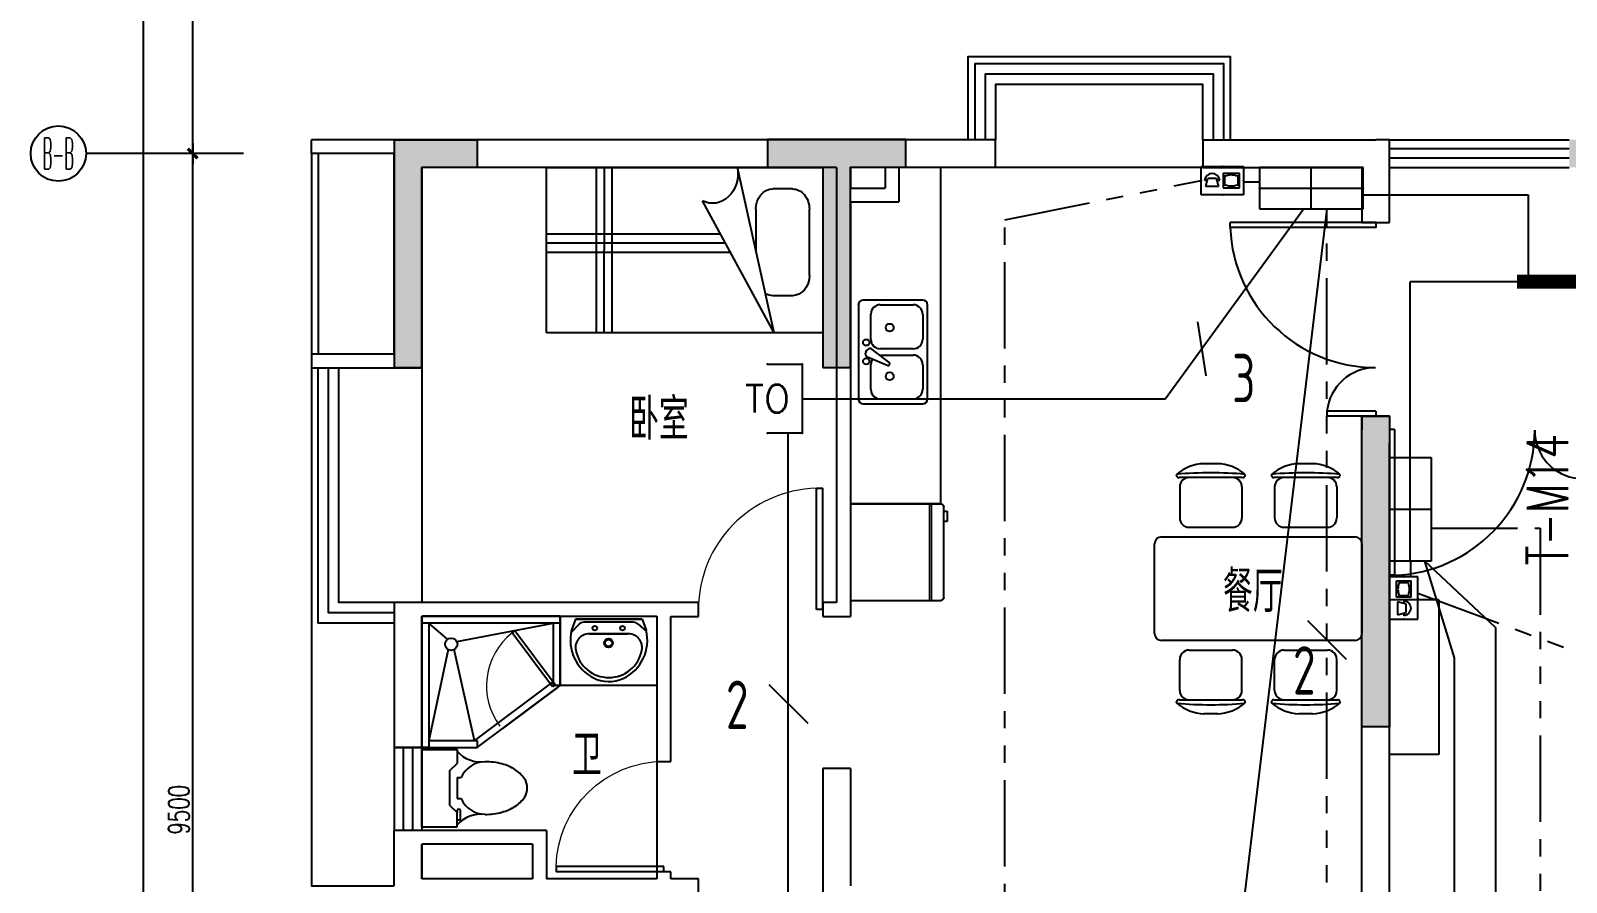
# Model space of a CAD drawing. Extents: x -41969 to 449372, y 65390 to 759577.
# Drawn here: x 317175 to 328283, y 714857 to 721022 of the extents above; entities that cross this region are included whole.
import ezdxf
from ezdxf.enums import TextEntityAlignment as Align

# ---------------------------------------------------------------- set-up
doc = ezdxf.new("R2010")
doc.units = 0
doc.header["$LTSCALE"] = 1000
doc.header["$MEASUREMENT"] = 0
for name, pattern in [('DASHDOT', [1, 0.5, -0.25, 0, -0.25]), ('PHANTOM2', [1.25, 0.625, -0.125, 0.125, -0.125, 0.125, -0.125]), ('PHANTOM3', [1.5, 0.625, -0.125, 0.125, -0.125, 0.125, -0.125, 0.125, -0.125])]:
    doc.linetypes.add(name, pattern=pattern)
for name, color, linetype in [('0-桥架', 120, 'Continuous'), ('DIM-照明', 3, 'Continuous'), ('EQUIP-箱柜', 241, 'Continuous'), ('EQUIP-通讯', 241, 'Continuous'), ('IN-door', 2, 'Continuous'), ('jg新结构柱', 9, 'Continuous'), ('TEL_TEXT', 7, 'Continuous'), ('WALL', 7, 'Continuous'), ('WINDOW', 2, 'Continuous'), ('WINDOW_TEXT', 7, 'Continuous'), ('WIRE-照明', 120, 'Continuous'), ('室外建筑', 8, 'Continuous'), ('标注', 1, 'Continuous'), ('装修家具', 8, 'Continuous')]:
    doc.layers.add(name, color=color, linetype=linetype)
doc.styles.add('_TCH_AXIS', font='COMPLEX', dxfattribs={"bigfont": 'GBCBIG'})
doc.styles.add('_TCH_LABEL', font='COMPLEX', dxfattribs={"bigfont": 'GBCBIG'})
doc.styles.add('_TCH_WINDOW', font='SIMPLEX', dxfattribs={"height": 3.5, "bigfont": 'GBCBIG'})
doc.styles.add('_TEL_DIM', font='SIMPLEX', dxfattribs={"width": 0.8, "height": 3.5, "bigfont": 'HZTXT'})
doc.styles.add('DIM_FONT', font='SIMPLEX', dxfattribs={"width": 0.7, "bigfont": 'GBCBIG'})
doc.styles.add('SIMPLEX', font='SIMPLEX.SHX')
doc.styles.get("Standard").update_dxf_attribs({"font": 'gbenor.shx', "bigfont": 'gbcbig.shx'})
doc.linetypes.add('TV', pattern='A,2.8,-0.1,["TV",_TEL_DIM,S=0.07,R=0,X=0,Y=-0.1],-0.52', length=3.42)
doc.dimstyles.new('DIMN', dxfattribs={"dimtxt": 300, "dimasz": 1, "dimexe": 250, "dimexo": 0, "dimgap": 150, "dimtad": 1, "dimdec": 0, "dimzin": 0, "dimdsep": 46, "dimtxsty": 'DIM_FONT', "dimblk": '_DIMX', "dimcen": 0.09, "dimclrd": 1, "dimclrt": 7, "dimadec": 0, "dimazin": 0, "dimtfac": 1, "dimtdec": 0, "dimtix": 1, "dimtmove": 2, "dimatfit": 3, "dimldrblk": '_DIMX', "dimfxl": 0, "dimtolj": 1, "dimtzin": 0, "dimarcsym": 0})

# ---------------------------------------------------------------- blocks, each defined once
blk = doc.blocks.new('A$C65FF3140')
at = {"color": 8, "linetype": 'Continuous'}
for p, q in [((-16000, -1398), (-16000, -200)), ((-16000, -200), (-14000, -200)), ((-15636, -1399), (-15636, -200)), ((-15581, -1399), (-15580, -200)), ((-15525, -1399), (-15525, -200)), ((-14352, -1399), (-14616, -200)), ((-14000, -200), (-14000, -1399)), ((-14352, -1399), (-14870, -442)), ((-14220, -356), (-14362, -356)), ((-14484, -503), (-14484, -799)), ((-14097, -982), (-14097, -503)), ((-16000, -680), (-14741, -681)), ((-16000, -747), (-14705, -747)), ((-16000, -814), (-14669, -814)), ((-14362, -1128), (-14220, -1128)), ((-14000, -1399), (-16000, -1398))]:
    blk.add_line(p, q, dxfattribs=at)
at = {"color": 8}
for p, q in [((-13147, -2635), (-13147, -200)), ((-11144, -2346), (-11243, -2346)), ((-10457, -2346), (-10556, -2346)), ((-10963, -2446), (-11423, -2446)), ((-11418, -2513), (-11418, -2738)), ((-10968, -2513), (-10968, -2738)), ((-10277, -2446), (-10737, -2446)), ((-10732, -2513), (-10732, -2738)), ((-10282, -2513), (-10282, -2738)), ((-13800, -2635), (-13147, -2635)), ((-13800, -2635), (-13800, -3335)), ((-13144, -2635), (-13800, -2635)), ((-13225, -3335), (-13225, -2635)), ((-13125, -3313), (-13125, -2658)), ((-13125, -2689), (-13100, -2689)), ((-13100, -2764), (-13125, -2764)), ((-13100, -2689), (-13100, -2764)), ((-11550, -2875), (-10150, -2875)), ((-11036, -2806), (-11351, -2806)), ((-10349, -2806), (-10664, -2806)), ((-11600, -3575), (-11600, -2925)), ((-10100, -2925), (-10100, -3575)), ((-9544, -3331), (-9900, -3331)), ((-9544, -3331), (-9544, -4450)), ((-13800, -3335), (-13144, -3335)), ((-16900, -3450), (-16900, -4400)), ((-15900, -3450), (-16900, -3450)), ((-16900, -3500), (-16900, -3450)), ((-15900, -3500), (-16900, -3500)), ((-16714, -3616), (-16850, -3500)), ((-16850, -3500), (-16850, -4400)), ((-16648, -3633), (-15950, -3500)), ((-15950, -3500), (-15950, -3950)), ((-15900, -3450), (-15900, -3950)), ((-15900, -3500), (-15900, -3450)), ((-15900, -3450), (-15200, -3450)), ((-15900, -3950), (-15900, -3450)), ((-15764, -3508), (-15821, -3566)), ((-15788, -3471), (-15818, -3549)), ((-15788, -3471), (-15307, -3471)), ((-15310, -3471), (-15787, -3471)), ((-15369, -3493), (-15729, -3493)), ((-15335, -3507), (-15276, -3561)), ((-15307, -3471), (-15278, -3549)), ((-15200, -3450), (-15200, -3950)), ((-16247, -3570), (-16227, -3555)), ((-15955, -3960), (-16247, -3570)), ((-15935, -3945), (-16227, -3555)), ((-15689, -3576), (-15407, -3576)), ((-15407, -3576), (-15689, -3576)), ((-10150, -3625), (-11550, -3625)), ((-16709, -3691), (-16850, -4350)), ((-16519, -4350), (-16666, -3691)), ((-11418, -3987), (-11418, -3762)), ((-11351, -3694), (-11036, -3694)), ((-10968, -3987), (-10968, -3762)), ((-10732, -3987), (-10732, -3762)), ((-10664, -3694), (-10349, -3694)), ((-10282, -3987), (-10282, -3762)), ((-16517, -4350), (-15950, -3925)), ((-16500, -4400), (-15900, -3950)), ((-15920, -3965), (-16320, -4265)), ((-15935, -3945), (-15955, -3960)), ((-15900, -3950), (-15950, -3950)), ((-15200, -3950), (-15900, -3950)), ((-11423, -4054), (-10963, -4054)), ((-10737, -4054), (-10277, -4054)), ((-11243, -4154), (-11144, -4154)), ((-10556, -4154), (-10457, -4154)), ((-16900, -4400), (-16500, -4400)), ((-16850, -4400), (-16900, -4400)), ((-16900, -4973), (-16900, -4414)), ((-16900, -4414), (-16646, -4414)), ((-16850, -4350), (-16500, -4350)), ((-16646, -4414), (-16646, -4515)), ((-16500, -4350), (-16500, -4400)), ((-16697, -4566), (-16646, -4515)), ((-9544, -4450), (-9900, -4450)), ((-16697, -4820), (-16697, -4566)), ((-16646, -4617), (-16646, -4769)), ((-16646, -4617), (-16617, -4617)), ((-16646, -4769), (-16617, -4769)), ((-16697, -4820), (-16646, -4871)), ((-16646, -4858), (-16646, -4871)), ((-16646, -4973), (-16646, -4871)), ((-16621, -4922), (-16621, -4858)), ((-16900, -4973), (-16646, -4973)), ((-16646, -4922), (-16621, -4922))]:
    blk.add_line(p, q, dxfattribs=at)
at = {"color": 8, "linetype": 'ByBlock'}
for p, q in [((-13743, -1195), (-13743, -1877)), ((-13277, -1161), (-13709, -1161)), ((-13584, -1195), (-13346, -1195)), ((-13243, -1877), (-13243, -1195)), ((-13652, -1445), (-13652, -1263)), ((-13277, -1263), (-13277, -1445)), ((-13689, -1538), (-13680, -1522)), ((-13512, -1617), (-13646, -1516)), ((-13346, -1513), (-13584, -1513)), ((-13677, -1571), (-13523, -1637)), ((-13652, -1808), (-13652, -1627)), ((-13583, -1559), (-13346, -1559)), ((-13523, -1637), (-13512, -1617)), ((-13277, -1627), (-13277, -1808)), ((-13346, -1877), (-13584, -1877)), ((-13709, -1911), (-13277, -1911))]:
    blk.add_line(p, q, dxfattribs=at)
at = {"color": 8, "lineweight": 13}
blk.add_line((-13212, -3335), (-13212, -2635), dxfattribs=at)
at = {"color": 8, "linetype": 'ByBlock'}
for centre, radius in [((-13516, -1360), 28.4), ((-13686, -1468), 22.7), ((-13686, -1604), 22.7), ((-13516, -1712), 28.4)]:
    blk.add_circle(centre, radius, dxfattribs=at)
at = {"color": 8}
for centre, radius in [((-15649, -3536), 16.3), ((-15449, -3536), 16.3), ((-16688, -3652), 44.3), ((-15550, -3643), 31.6)]:
    blk.add_circle(centre, radius, dxfattribs=at)
at = {"color": 8, "lineweight": 13}
blk.add_circle((-15550, -3643), 23, dxfattribs=at)
at = {"color": 8, "linetype": 'ByBlock'}
for centre, radius, start, end in [((-13709, -1195), 34.1, 90, 180), ((-13584, -1263), 68.1, 90, 180), ((-13346, -1263), 68.1, 0, 90), ((-13277, -1195), 34.1, 0, 90), ((-13670, -1550), 22.7, 150, 249.4623), ((-13660, -1534), 22.7, 50.5377, 150), ((-13584, -1445), 68.1, 180, 270), ((-13346, -1445), 68.1, 270, 0), ((-13584, -1627), 68.1, 146.607, 180), ((-13346, -1627), 68.1, 0, 90), ((-13709, -1877), 34.1, 180, 270), ((-13584, -1808), 68.1, 180, 270), ((-13346, -1808), 68.1, 270, 0), ((-13277, -1877), 34.1, 270, 0)]:
    blk.add_arc(centre, radius, start, end, dxfattribs=at)
at = {"color": 8}
for centre, radius, start, end in [((-11433, -2430), 10, 130.7265, 202.67), ((-11423, -2426), 20, 202.67, 270), ((-11233, -2661), 316, 91.7651, 130.7265), ((-11193, -5124), 2713, 84.8023, 95.1977), ((-11154, -2661), 316, 49.2735, 88.2349), ((-10963, -2426), 20, 270, 337.33), ((-10954, -2430), 10, 337.33, 49.2735), ((-10746, -2430), 10, 130.7265, 202.67), ((-10737, -2426), 20, 202.67, 270), ((-10546, -2661), 316, 91.7651, 130.7265), ((-10507, -5124), 2713, 84.8023, 95.1977), ((-10467, -2661), 316, 49.2735, 88.2349), ((-10277, -2426), 20, 270, 337.33), ((-10267, -2430), 10, 337.33, 49.2735), ((-11351, -2513), 67.5, 90, 180), ((-11036, -2513), 67.5, 0, 90), ((-10664, -2513), 67.5, 90, 180), ((-10349, -2513), 67.5, 0, 90), ((-11351, -2738), 67.5, 180, 270), ((-11036, -2738), 67.5, 270, 0), ((-10664, -2738), 67.5, 180, 270), ((-10349, -2738), 67.5, 270, 0), ((-11550, -2925), 50, 90, 180), ((-10150, -2925), 50, 0, 90), ((-15519, -3623), 307, 166.1751, 242.9361), ((-15729, -3543), 50, 90, 135.4393), ((-15576, -3623), 307, 295.2704, 13.8249), ((-15369, -3543), 50, 46.819, 90), ((-15689, -3676), 100, 90, 190.5602), ((-15407, -3676), 100, 349.4398, 90), ((-11550, -3575), 50, 180, 270), ((-10150, -3575), 50, 270, 0), ((-15548, -3650), 243, 190.5602, 349.4398), ((-11351, -3762), 67.5, 90, 180), ((-11036, -3762), 67.5, 0, 90), ((-10664, -3762), 67.5, 90, 180), ((-10349, -3762), 67.5, 0, 90), ((-15548, -3672), 250, 243.5372, 294.1929), ((-11351, -3987), 67.5, 180, 270), ((-11036, -3987), 67.5, 270, 0), ((-10664, -3987), 67.5, 180, 270), ((-10349, -3987), 67.5, 270, 0), ((-11433, -4071), 10, 157.33, 229.2735), ((-11423, -4074), 20, 90, 157.33), ((-11233, -3839), 316, 229.2735, 268.2349), ((-11193, -1377), 2713, 264.8023, 275.1977), ((-11154, -3839), 316, 271.7651, 310.7265), ((-10963, -4074), 20, 22.67, 90), ((-10954, -4071), 10, 310.7265, 22.67), ((-10746, -4071), 10, 157.33, 229.2735), ((-10737, -4074), 20, 90, 157.33), ((-10507, -1377), 2713, 264.8023, 275.1977), ((-10546, -3839), 316, 229.2735, 268.2349), ((-10467, -3839), 316, 271.7651, 310.7265), ((-10277, -4074), 20, 22.67, 90), ((-10267, -4071), 10, 310.7265, 22.67), ((-16474, -4276), 228, 221.0889, 277.7988), ((-16443, -4693), 190, 89.9999, 156.4217), ((-16443, -4989), 486, 75.4857, 89.9999), ((-16405, -4843), 335, 57.9945, 75.4857), ((-16348, -4751), 227, 33.534, 57.9945), ((-16260, -4693), 122, 360, 33.534), ((-16443, -4693), 190, 203.5781, 269.9999), ((-16348, -4635), 227, 302.0053, 326.4658), ((-16260, -4693), 122, 326.4659, 359.9999), ((-16633, -4858), 12.7, 359.9999, 179.9999), ((-16474, -5110), 228, 82.201, 138.9109), ((-16443, -4398), 486, 270, 284.5142), ((-16405, -4543), 335, 284.5142, 302.0053)]:
    blk.add_arc(centre, radius, start, end, dxfattribs=at)
at = {"color": 8, "lineweight": 13}
blk.add_arc((-15945, -3953), 488, 128.3382, 216.869, dxfattribs=at)
at = {"color": 8, "linetype": 'Continuous', "extrusion": (0, 0, -1)}
for centre, major_axis, start_param, end_param in [((-14797, -240), (0, 220), 1.390669, 3.546896), ((-14362, -503), (0, 147), -1.570508, 0.000288), ((-14220, -503), (0, 147), 0.000288, 1.571085), ((-14220, -982), (0, 147), 1.571085, 3.141881), ((-14362, -982), (0, 147), 3.141881, 3.585936)]:
    blk.add_ellipse(centre, major_axis=major_axis, ratio=0.834261, start_param=start_param, end_param=end_param, dxfattribs=at)
at = {"color": 8, "extrusion": (0, 0, -1)}
for centre, start_param, end_param in [((-13144, -2658), 0, 1.570796), ((-13144, -3313), 1.570796, 3.141593)]:
    blk.add_ellipse(centre, major_axis=(0, 22.6), ratio=0.830219, start_param=start_param, end_param=end_param, dxfattribs=at)
at = {"color": 8, "ltscale": 1e-06, "style": 'DIM_FONT', "text_generation_flag": 4, "width": 0.8, "flags": 9}
for tag, p, rotation in [('YSIZE', (7914, 18100), 270), ('XSIZE', (7914, 18100), 270), ('YSIZE', (5350, 12480), 270.0001), ('XSIZE', (5350, 12480), 270.0001), ('YSIZE', (7914, 10300), 270), ('XSIZE', (7914, 10300), 270), ('YSIZE', (5350, 4680), 270.0001), ('XSIZE', (5350, 4680), 270.0001), ('YSIZE', (-4020, -3750), 180.0001), ('XSIZE', (-4020, -3750), 180.0001), ('YSIZE', (3780, -3750), 180.0001), ('XSIZE', (3780, -3750), 180.0001), ('YSIZE', (12500, -4414), 270.0001), ('XSIZE', (12500, -4414), 270.0001), ('YSIZE', (12451, -6050), 180), ('XSIZE', (12451, -6050), 180), ('YSIZE', (-6200, -6314), 180), ('XSIZE', (-6200, -6314), 180), ('YSIZE', (1600, -6314), 180), ('XSIZE', (1600, -6314), 180), ('YSIZE', (10570, -6235), 180), ('XSIZE', (10570, -6235), 180)]:
    blk.add_attdef(tag, p, '', height=0.5, rotation=rotation, dxfattribs=at)
at = {"color": 8, "style": 'DIM_FONT', "oblique": 0, "width": 0.8, "flags": 9}
for tag, p, rotation in [('YSIZE', (5517, 17078), 360), ('XSIZE', (5517, 17078), 360), ('YSIZE', (5517, 9278), 360), ('XSIZE', (5517, 9278), 360), ('YSIZE', (-7222, -3917), 270), ('XSIZE', (-7222, -3917), 270), ('YSIZE', (578, -3917), 270), ('XSIZE', (578, -3917), 270)]:
    blk.add_attdef(tag, p, '', height=0.413, rotation=rotation, dxfattribs=at)
at = {"color": 8, "ltscale": 1e-06, "style": 'DIM_FONT', "width": 0.8, "flags": 9}
for tag, p, rotation in [('YSIZE', (5350, 16101), 89.9999), ('XSIZE', (5350, 16101), 89.9999), ('YSIZE', (7914, 10500), 90), ('XSIZE', (7914, 10500), 90), ('YSIZE', (7914, 2700), 90), ('XSIZE', (7914, 2700), 90), ('YSIZE', (-16900, -4414), 269.9999), ('XSIZE', (-16900, -4414), 269.9999)]:
    blk.add_attdef(tag, p, '', height=0.5, rotation=rotation, dxfattribs=at)
at = {"color": 8, "style": 'DIM_FONT', "text_generation_flag": 4, "width": 0.8, "flags": 9}
for tag, p, rotation in [('YSIZE', (5517, 11522), 0), ('XSIZE', (5517, 11522), 0), ('YSIZE', (5517, 3722), 0), ('XSIZE', (5517, 3722), 0), ('YSIZE', (9343, -1536), 180), ('XSIZE', (9343, -1536), 180), ('YSIZE', (-4978, -3917), 270), ('XSIZE', (-4978, -3917), 270), ('YSIZE', (2822, -3917), 270), ('XSIZE', (2822, -3917), 270)]:
    blk.add_attdef(tag, p, '', height=0.413, rotation=rotation, dxfattribs=at)
at = {"color": 8, "ltscale": 1e-06, "style": 'DIM_FONT', "oblique": 0, "width": 0.8, "flags": 9}
for tag, p, rotation in [('YSIZE', (5350, 8320), 89.9999), ('XSIZE', (5350, 8320), 89.9999), ('YSIZE', (-8180, -3750), 359.9999), ('XSIZE', (-8180, -3750), 359.9999), ('YSIZE', (-380, -3750), 359.9999), ('XSIZE', (-380, -3750), 359.9999)]:
    blk.add_attdef(tag, p, '', height=0.5, rotation=rotation, dxfattribs=at)
at = {"color": 8, "text_generation_flag": 4, "flags": 9}
for tag, p, height, width in [('YSIZE', (-14000, -1399), 0.666, 0.834261), ('XSIZE', (-14000, -1399), 0.666, 0.834261), ('YSIZE', (-10846, -3267), 0.5, 0.8), ('XSIZE', (-10846, -3267), 0.5, 0.8)]:
    blk.add_attdef(tag, p, '', height=height, rotation=180, dxfattribs=dict(at, width=width))
at = {"color": 8, "flags": 9}
for tag, p, height, width in [('YSIZE', (9600, -1399), 0.666, 0.834261), ('XSIZE', (9600, -1399), 0.666, 0.834261), ('YSIZE', (6446, -3267), 0.5, 0.8), ('XSIZE', (6446, -3267), 0.5, 0.8)]:
    blk.add_attdef(tag, p, '', height=height, dxfattribs=dict(at, width=width))
at = {"color": 8, "style": 'DIM_FONT', "width": 0.8, "flags": 9}
for tag in ['YSIZE', 'XSIZE']:
    blk.add_attdef(tag, (-13743, -1536), '', height=0.413, dxfattribs=at)
at = {"color": 8, "flags": 9}
for tag, p in [('YSIZE', (5880, -5584)), ('XSIZE', (5880, -5584)), ('YSIZE', (5880, -5584)), ('XSIZE', (5880, -5584)), ('YSIZE', (9400, -8941)), ('XSIZE', (9400, -8941))]:
    blk.add_attdef(tag, p, '', height=0.5, dxfattribs=at)
at = {"color": 8, "ltscale": 1e-06, "style": 'DIM_FONT', "width": 0.8, "flags": 9}
for tag, p in [('YSIZE', (-16900, -6050)), ('XSIZE', (-16900, -6050)), ('YSIZE', (-14970, -6235)), ('XSIZE', (-14970, -6235)), ('YSIZE', (-6000, -6314)), ('XSIZE', (-6000, -6314)), ('YSIZE', (1800, -6314)), ('XSIZE', (1800, -6314))]:
    blk.add_attdef(tag, p, '', height=0.5, dxfattribs=at)
at = {"color": 8, "text_generation_flag": 4, "flags": 9}
for tag, p in [('YSIZE', (-10280, -6139)), ('XSIZE', (-10280, -6139)), ('YSIZE', (-13800, -9000)), ('XSIZE', (-13800, -9000))]:
    blk.add_attdef(tag, p, '', height=0.5, rotation=180, dxfattribs=at)
blk = doc.blocks.new('sdarw52y5fghg')
at = {"layer": 'jg新结构柱'}
h = blk.add_hatch(color=256, dxfattribs=at)
h.dxf.hatch_style = 1
h.paths.add_polyline_path([(16258, -2243071), (16258, -2242471), (16508, -2242471), (16508, -2242821), (17908, -2242821), (17908, -2243071)])
h.paths.add_polyline_path([(24258, -2243071), (23728, -2243071), (23728, -2242871), (24058, -2242871), (24058, -2240671), (24258, -2240671)])
h.paths.add_polyline_path([(14258, -2235371), (16458, -2235371), (16458, -2235571), (14458, -2235571), (14458, -2237021), (14258, -2237021)])
h.paths.add_polyline_path([(26058, -2240371), (26058, -2239771), (26258, -2239771), (26258, -2240171), (28158, -2240171), (28158, -2240371)])
h.paths.add_polyline_path([(33758, -2240371), (33758, -2239771), (33558, -2239771), (33558, -2240171), (32108, -2240171), (32108, -2240371)])
h.paths.add_polyline_path([(33758, -2224571), (33758, -2225171), (33558, -2225171), (33558, -2224771), (32108, -2224771), (32108, -2224571)])
h.paths.add_polyline_path([(26058, -2224571), (26058, -2225171), (26258, -2225171), (26258, -2224771), (27708, -2224771), (27708, -2224571)])
h.paths.add_polyline_path([(27708, -2232371), (27708, -2232571), (26358, -2232571), (26358, -2233171), (26058, -2233171), (26058, -2231771), (26358, -2231771), (26358, -2232371)])
h.paths.add_polyline_path([(32108, -2232371), (32108, -2232571), (33458, -2232571), (33458, -2233171), (33758, -2233171), (33758, -2231771), (33458, -2231771), (33458, -2232371)])
h.paths.add_polyline_path([(35158, -2242871), (34558, -2242871), (34558, -2243071), (34958, -2243071), (34958, -2244521), (35158, -2244521)])
h.paths.add_polyline_path([(32058, -2244521), (31858, -2244521), (31858, -2243071), (31458, -2243071), (31458, -2242871), (32458, -2242871), (32458, -2243071), (32058, -2243071)])
h.paths.add_polyline_path([(34958, -2251871), (35158, -2251871), (35158, -2251671), (35158, -2250221), (34958, -2250221)])
h.paths.add_polyline_path([(14458, -2243070), (13858, -2243070), (13858, -2242870), (14258, -2242870), (14258, -2241420), (14458, -2241420)])
h.paths.add_polyline_path([(5358, -2242871), (5958, -2242871), (5958, -2243071), (5558, -2243071), (5558, -2244521), (5358, -2244521)])
h.paths.add_polyline_path([(8458, -2244520), (8658, -2244520), (8658, -2243070), (9058, -2243070), (9058, -2242870), (8058, -2242870), (8058, -2243070), (8458, -2243070)])
h.paths.add_polyline_path([(28158, -2244871), (27958, -2244871), (27958, -2245071), (27958, -2247121), (28158, -2247121)])
h.paths.add_polyline_path([(12358, -2244871), (12558, -2244871), (12558, -2245071), (12558, -2247121), (12358, -2247121)])
h.paths.add_polyline_path([(20158, -2246770), (20358, -2246770), (20358, -2245170), (20758, -2245170), (20758, -2244870), (19758, -2244870), (19758, -2245170), (20158, -2245170)])
h.paths.add_polyline_path([(5558, -2251871), (5358, -2251871), (5358, -2251671), (5358, -2250221), (5558, -2250221)])
h.paths.add_polyline_path([(32058, -2250921), (31858, -2250921), (31858, -2252371), (31458, -2252371), (31458, -2252571), (32458, -2252571), (32458, -2252371), (32058, -2252371)])
h.paths.add_polyline_path([(28158, -2250921), (27958, -2250921), (27958, -2252371), (27558, -2252371), (27558, -2252571), (28558, -2252571), (28558, -2252371), (28158, -2252371)])
h.paths.add_polyline_path([(20358, -2250921), (20158, -2250921), (20158, -2252271), (19558, -2252271), (19558, -2252571), (20958, -2252571), (20958, -2252271), (20358, -2252271)])
h.paths.add_polyline_path([(12558, -2250921), (12358, -2250921), (12358, -2252371), (11958, -2252371), (11958, -2252571), (12958, -2252571), (12958, -2252371), (12558, -2252371)])
h.paths.add_polyline_path([(8658, -2250921), (8458, -2250921), (8458, -2252371), (8058, -2252371), (8058, -2252571), (9058, -2252571), (9058, -2252371), (8658, -2252371)])
h.paths.add_polyline_path([(23658, -2235571), (24058, -2235571), (24058, -2236771), (24258, -2236771), (24258, -2235371), (23658, -2235371)])
h.paths.add_polyline_path([(22658, -2235571), (22658, -2235371), (21958, -2235371), (21958, -2235571)])
for points in [[(5358, -2242871), (5958, -2242871), (5958, -2243071), (5558, -2243071), (5558, -2244521), (5358, -2244521)], [(8458, -2244520), (8658, -2244520), (8658, -2243070), (9058, -2243070), (9058, -2242870), (8058, -2242870), (8058, -2243070), (8458, -2243070)], [(12358, -2244871), (12558, -2244871), (12558, -2245071), (12558, -2245071), (12558, -2247121), (12358, -2247121)]]:
    blk.add_lwpolyline(points, close=True, dxfattribs=at)
blk = doc.blocks.new('_DIMX')
blk.add_line((-150, 0), (150, 0))
at = {"const_width": 50}
blk.add_lwpolyline([(-70, -70), (70, 70)], dxfattribs=at)
blk = doc.blocks.new('*D76')
at = {"layer": 'Defpoints', "color": 0}
for p in [(84621, -2158244), (84989, -2158244), (84989, -2167744)]:
    blk.add_point(p, dxfattribs=at)
at = {"layer": '标注', "color": 0, "lineweight": -2}
for p, q in [((84989, -2158244), (84496, -2158244)), ((84989, -2167744), (84496, -2167744))]:
    blk.add_line(p, q, dxfattribs=at)
at = {"layer": '标注', "color": 1, "lineweight": -2}
blk.add_line((84621, -2167743), (84621, -2158244), dxfattribs=at)
at = {"layer": '标注', "color": 1, "lineweight": -2, "xscale": 0.5, "yscale": 0.5, "zscale": 0.5}
for p, rotation in [((84621, -2158244), 90), ((84621, -2167744), 270)]:
    blk.add_blockref('_DIMX', p, dxfattribs=dict(at, rotation=rotation))
at = {"layer": '标注', "color": 7, "insert": (84521, -2162994), "char_height": 150, "attachment_point": 5, "rotation": 90, "style": 'DIM_FONT'}
blk.add_mtext('\\A1;9500', dxfattribs=at)
blk = doc.blocks.new('*D77')
at = {"layer": 'Defpoints', "color": 0}
for p in [(84621, -2153544), (84989, -2153544), (84989, -2158244)]:
    blk.add_point(p, dxfattribs=at)
at = {"layer": '标注', "color": 0, "lineweight": -2}
for p, q in [((84989, -2153544), (84496, -2153544)), ((84989, -2158244), (84496, -2158244))]:
    blk.add_line(p, q, dxfattribs=at)
at = {"layer": '标注', "color": 1, "lineweight": -2}
blk.add_line((84621, -2158243), (84621, -2153544), dxfattribs=at)
at = {"layer": '标注', "color": 1, "lineweight": -2, "xscale": 0.5, "yscale": 0.5, "zscale": 0.5}
for p, rotation in [((84621, -2153544), 90), ((84621, -2158244), 270)]:
    blk.add_blockref('_DIMX', p, dxfattribs=dict(at, rotation=rotation))
at = {"layer": '标注', "color": 7, "insert": (84521, -2155894), "char_height": 150, "attachment_point": 5, "rotation": 90, "style": 'DIM_FONT'}
blk.add_mtext('\\A1;4700', dxfattribs=at)
blk = doc.blocks.new('*D85')
at = {"layer": 'Defpoints', "color": 0}
for p in [(84265, -2132694), (84989, -2132694), (84989, -2167844)]:
    blk.add_point(p, dxfattribs=at)
at = {"layer": '标注', "color": 0, "lineweight": -2}
for p, q in [((84989, -2132694), (84140, -2132694)), ((84989, -2167844), (84140, -2167844))]:
    blk.add_line(p, q, dxfattribs=at)
at = {"layer": '标注', "color": 1, "lineweight": -2}
blk.add_line((84265, -2167843), (84265, -2132694), dxfattribs=at)
at = {"layer": '标注', "color": 1, "lineweight": -2, "xscale": 0.5, "yscale": 0.5, "zscale": 0.5}
for p, rotation in [((84265, -2132694), 90), ((84265, -2167844), 270)]:
    blk.add_blockref('_DIMX', p, dxfattribs=dict(at, rotation=rotation))
at = {"layer": '标注', "color": 7, "insert": (84165, -2150269), "char_height": 150, "attachment_point": 5, "rotation": 90, "style": 'DIM_FONT'}
blk.add_mtext('\\A1;35150', dxfattribs=at)
blk = doc.blocks.new('$DorLib2D$00000001')
for p, q in [((0.45, 0.975), (0.5, 0.975)), ((0.45, 0), (0.45, 0.975)), ((0.5, 0), (0.5, 0.975)), ((0.5, 0), (0.45, 0))]:
    blk.add_line(p, q)
at = {"lineweight": 13}
blk.add_arc((0.475, 0), 0.975, 91.4693, 180, dxfattribs=at)
blk = doc.blocks.new('$TCHSYS$WIN2D')
for p, q in [((-0.5, 0.5), (0.5, 0.5)), ((-0.5, 0.5), (-0.5, -0.5)), ((0.5, 0.5), (0.5, -0.5)), ((0.5, 0.167), (-0.5, 0.167)), ((0.5, -0.167), (-0.5, -0.167)), ((-0.5, -0.5), (0.5, -0.5))]:
    blk.add_line(p, q)
blk = doc.blocks.new('$DorLib2D$00000225')
at = {"color": 0}
for p, q in [((0.475, -0.0014), (0.475, 0.7521)), ((0.475, 0.7521), (0.5, 0.7521)), ((0.5, -0.0014), (0.5, 0.7521)), ((-0.5, 0), (-0.5, 0.252)), ((-0.475, 0.252), (-0.5, 0.252)), ((-0.475, 0), (-0.475, 0.252)), ((-0.475, 0), (-0.5, 0)), ((0.475, -0.0014), (0.5, -0.0014))]:
    blk.add_line(p, q, dxfattribs=at)
for centre, radius, start, end in [((0.5046, -0.0019), 0.7546, 92.24927, 179.72377), ((-0.5008, 0.0026), 0.2508, 359.78987, 84.09744)]:
    blk.add_arc(centre, radius, start, end, dxfattribs=at)
blk = doc.blocks.new('_wblk')
for p, q in [((-0.5, 0.5), (0.5, 0.5)), ((0.5, 0.1667), (-0.5, 0.1667)), ((0.5, -0.1667), (-0.5, -0.1667)), ((-0.5, -0.5), (0.5, -0.5))]:
    blk.add_line(p, q)
at = {"layer": 'WINDOW_TEXT', "style": 'SIMPLEX', "flags": 9}
blk.add_attdef('A', text='', height=1, dxfattribs=at).set_placement((0, 1.5), align=Align.MIDDLE)
blk = doc.blocks.new('$equip$00001423')
for p, q in [((0.75, 0.6), (-0.75, 0.6)), ((-0.75, 0.6), (-0.75, 0)), ((0, 0), (0, 0.6)), ((0.75, 0), (0.75, 0.6)), ((-0.75, 0.3), (0.75, 0.3)), ((-0.75, 0), (0.75, 0))]:
    blk.add_line(p, q)
for p in [(0, 0.6), (-0.75, 0.3), (0.75, 0.3), (0, 0)]:
    blk.add_point(p)
at = {"style": '_TCH_LABEL', "flags": 9}
blk.add_attdef('A', (0, 0), '', height=0.00002, dxfattribs=at)
blk = doc.blocks.new('$equip$00001847')
for p, q in [((-0.5, 0.499), (-0.5, 0.999)), ((0.5, 0.999), (0.5, 0.499)), ((0.5, 0.499), (-0.5, 0.499)), ((0, 0.5), (0, 0))]:
    blk.add_line(p, q)
for p in [(-0.5, 0.999), (0.5, 0.999), (-0.5, 0.499), (0.5, 0.499), (0, 0)]:
    blk.add_point(p)
at = {"color": 7, "style": '_TEL_DIM'}
blk.add_attdef('$TEXT$', text='', height=0.4, dxfattribs=at).set_placement((0, 0.999), align=Align.MIDDLE_CENTER)
at = {"color": 7, "style": '_TEL_DIM', "flags": 1}
blk.add_attdef('A', text='', height=0.00002, dxfattribs=at).set_placement((0, 0), align=Align.MIDDLE_CENTER)
blk = doc.blocks.new('$equip$00001887')
at = {"color": 0, "linetype": 'Continuous'}
for p, q in [((-0.75, 0.5), (0.75, 0.5)), ((-0.75, -0.5), (-0.75, 0.5)), ((-0.631, 0.015), (-0.533, 0.015)), ((-0.59, -0.215), (-0.51, 0.09)), ((-0.51, 0.09), (-0.51, 0.09)), ((-0.51, 0.09), (-0.215, 0.09)), ((-0.215, 0.09), (-0.135, -0.215)), ((-0.193, 0.015), (-0.095, 0.015)), ((0.027, 0.263), (0.027, -0.256)), ((0.027, 0.263), (0.61, 0.263)), ((0.081, 0.166), (0.16, 0.185)), ((0.081, 0.166), (0.081, -0.159)), ((0.16, 0.185), (0.222, 0.199)), ((0.222, 0.199), (0.273, 0.207)), ((0.273, 0.207), (0.319, 0.21)), ((0.319, 0.21), (0.364, 0.207)), ((0.364, 0.207), (0.415, 0.199)), ((0.415, 0.199), (0.477, 0.185)), ((0.477, 0.185), (0.556, 0.166)), ((0.556, -0.159), (0.556, 0.166)), ((0.61, -0.256), (0.61, 0.263)), ((0.75, 0.5), (0.75, -0.5)), ((0.75, -0.5), (-0.75, -0.5)), ((-0.135, -0.215), (-0.59, -0.215)), ((0.027, -0.256), (0.61, -0.256)), ((0.16, -0.179), (0.081, -0.159)), ((0.222, -0.193), (0.16, -0.179)), ((0.273, -0.201), (0.222, -0.193)), ((0.319, -0.204), (0.273, -0.201)), ((0.364, -0.201), (0.319, -0.204)), ((0.415, -0.193), (0.364, -0.201)), ((0.477, -0.179), (0.415, -0.193)), ((0.556, -0.159), (0.477, -0.179))]:
    blk.add_line(p, q, dxfattribs=at)
blk.add_arc((-0.363, -0.017), 0.27, 6.9897, 173.0103, dxfattribs=at)
for p in [(-0.75, 0), (0, 0.5), (0.75, 0), (0, -0.5)]:
    blk.add_point(p)
at = {"layer": 'TEL_TEXT', "style": '_TEL_DIM', "flags": 1}
blk.add_attdef('A', text='', height=0.00002, dxfattribs=at).set_placement((0, 0), align=Align.MIDDLE_CENTER)
blk = doc.blocks.new('$TelecSys$00000095')
blk.add_line((0.4, 0.4), (-0.4, -0.4))
at = {"width": 0.8}
blk.add_attdef('N', text='', height=1, dxfattribs=at).set_placement((-0.017, 1.056), align=Align.MIDDLE)
blk = doc.blocks.new('A$C1C350876')
at = {"layer": '标注', "color": 1}
blk.add_line((-14865.3, -1165), (-16005.3, -1165), dxfattribs=at)
blk.add_circle((-16205.3, -1165), 200, dxfattribs=at)
at = {"layer": '标注', "color": 0, "style": '_TCH_AXIS', "width": 0.323077}
blk.add_text('B-B', height=226.27, dxfattribs=at).set_placement((-16318.5, -1278.1), (-16092.2, -1278.1), align=Align.FIT)
at = {"layer": '标注', "color": 1}
for p1, p2, distance, picture, middle in [((-14865.3, -10765), (-14865.3, 24385), 724.2, '*D85', (-15689.5, 6810)), ((-14865.3, -1165), (-14865.3, 3535), 368.2, '*D77', (-15333.4, 1185)), ((-14865.3, -10665), (-14865.3, -1165), 368.2, '*D76', (-15333.4, -5915))]:
    dim = blk.add_aligned_dim(p1=p1, p2=p2, distance=distance, dimstyle='DIMN', override={"dimscale": 0.5, "dimgap": 50}, dxfattribs=at)
    dim.commit()
    dim.dimension.update_dxf_attribs({"geometry": picture, "text_midpoint": middle, "insert": (-99854.4, 2157078.9)})

msp = doc.modelspace()

# ---------------------------------------------------------------- linework, layer by layer
at = {"layer": '0-桥架', "const_width": 100}
msp.add_lwpolyline([(327925.9, 719204.4), (339657.1, 719204.4)], dxfattribs=at)
at = {"layer": 'IN-door'}
msp.add_lwpolyline([(321705.2, 715731.8), (321705.2, 714931.8)], dxfattribs=at)
at = {"layer": 'WALL'}
for p, q in [((319905.2, 720232.2), (319205.2, 720232.2)), ((319205.2, 720132.2), (319205.2, 720232.2)), ((323005.2, 720232.2), (319905.2, 720232.2)), ((323055.2, 720232.2), (323005.2, 720232.2)), ((323405.2, 720232.2), (323055.2, 720232.2)), ((324155.2, 720232.2), (323405.2, 720232.2)), ((324155.2, 720032.2), (324155.2, 720232.2)), ((325655.2, 720232.2), (326905.2, 720232.2)), ((325655.2, 720232.2), (325655.2, 720032.2)), ((327005.2, 720232.2), (326905.2, 720232.2)), ((327005.2, 720032.2), (327005.2, 720232.2)), ((319805.2, 720132.2), (319205.2, 720132.2)), ((319805.2, 718682.2), (319805.2, 720132.2)), ((320005.2, 718682.2), (320005.2, 720032.2)), ((323005.2, 720032.2), (320005.2, 720032.2)), ((320005.2, 718582.2), (320005.2, 720032.2)), ((323005.2, 720032.2), (323005.2, 719832.2)), ((323005.2, 720032.2), (323005.2, 720032.2)), ((323355.2, 720032.2), (323105.2, 720032.2)), ((323105.2, 720032.2), (323105.2, 719882.2)), ((323105.2, 720032.2), (323105.2, 719882.2)), ((323355.2, 720032.2), (323105.2, 720032.2)), ((323355.2, 720032.2), (323355.2, 719882.2)), ((324155.2, 720032.2), (323455.2, 720032.2)), ((323455.2, 720032.2), (323455.2, 719782.2)), ((325655.2, 720032.2), (326805.2, 720032.2)), ((326805.2, 720032.2), (326805.2, 719632.2)), ((327005.2, 719632.2), (327005.2, 720032.2)), ((327005.2, 720032.2), (327005.2, 720032.2)), ((323005.2, 719832.2), (323005.2, 716881.8)), ((323105.2, 719882.2), (323355.2, 719882.2)), ((323105.2, 719782.2), (323455.2, 719782.2)), ((323105.2, 719782.2), (323105.2, 716781.8)), ((326805.2, 719632.2), (327005.2, 719632.2)), ((319205.2, 718682.2), (319805.2, 718682.2)), ((319205.2, 718682.2), (319205.2, 718582.2)), ((319205.2, 718582.2), (320005.2, 718582.2)), ((327005.2, 718232.2), (326805.2, 718232.2)), ((326805.2, 718232.2), (326805.2, 718132.2)), ((327005.2, 718232.2), (327005.2, 718032.2)), ((326805.2, 710732.2), (326805.2, 718132.2)), ((327005.2, 710732.2), (327005.2, 718032.2)), ((319805.2, 716881.8), (319805.2, 715831.8)), ((321755.2, 716881.8), (319805.2, 716881.8)), ((322005.2, 716881.8), (321755.2, 716881.8)), ((322005.2, 716781.8), (322005.2, 716881.8)), ((322955.2, 716881.8), (322905.2, 716881.8)), ((323005.2, 716881.8), (322905.2, 716881.8)), ((322905.2, 716881.8), (322905.2, 716781.8)), ((320005.2, 715831.8), (320005.2, 716781.8)), ((321705.2, 716781.8), (320005.2, 716781.8)), ((321705.2, 716781.8), (321705.2, 715731.8)), ((321805.2, 715731.8), (321805.2, 716781.8)), ((321805.2, 716781.8), (322005.2, 716781.8)), ((322905.2, 716781.8), (323105.2, 716781.8)), ((319805.2, 715831.8), (320005.2, 715831.8)), ((321705.2, 715731.8), (321805.2, 715731.8)), ((322905.2, 715681.8), (322905.2, 714881.8)), ((323105.2, 715681.8), (322905.2, 715681.8)), ((323055.2, 715681.8), (322955.2, 715681.8)), ((323105.2, 715681.8), (323105.2, 714831.8)), ((320905.2, 715231.8), (319805.2, 715231.8)), ((320005.2, 715231.8), (319805.2, 715231.8)), ((319805.2, 714831.8), (319805.2, 715231.8)), ((320905.2, 715231.8), (320905.2, 714881.8)), ((320005.2, 715131.8), (320005.2, 714882.2)), ((320805.2, 715131.8), (320005.2, 715131.8)), ((320005.2, 714881.8), (320005.2, 715131.8)), ((320805.2, 715131.8), (320805.2, 714881.8)), ((321805.2, 714931.8), (321705.2, 714931.8)), ((321705.2, 714931.8), (321705.2, 714881.8)), ((321805.2, 714881.8), (321805.2, 714931.8)), ((320805.2, 714881.8), (320005.2, 714881.8)), ((321705.2, 714881.8), (320905.2, 714881.8)), ((322005.2, 714881.8), (321805.2, 714881.8)), ((322005.2, 714781.8), (322005.2, 714881.8)), ((322905.2, 714881.8), (322905.2, 714781.8))]:
    msp.add_line(p, q, dxfattribs=at)
at = {"layer": 'WINDOW'}
for p, q in [((325655.2, 720032.2), (324155.2, 720032.2)), ((319205.2, 718582.2), (319205.2, 716681.8)), ((320005.2, 718582.2), (320005.2, 716881.8))]:
    msp.add_line(p, q, dxfattribs=at)
for points in [[(325855.2, 720232.2), (325855.2, 720832.2), (323955.2, 720832.2), (323955.2, 720232.2)], [(325805.2, 720232.2), (325805.2, 720782.2), (324005.2, 720782.2), (324005.2, 720232.2)], [(325730.2, 720232.2), (325730.2, 720707.2), (324080.2, 720707.2), (324080.2, 720232.2)], [(325655.2, 720232.2), (325655.2, 720632.2), (324155.2, 720632.2), (324155.2, 720232.2)], [(319205.2, 720132.2), (319205.2, 718682.2)], [(319255.2, 720132.2), (319255.2, 718682.2)], [(319805.2, 716731.8), (319255.2, 716731.8), (319255.2, 718582.2)], [(319805.2, 716806.8), (319330.2, 716806.8), (319330.2, 718582.2)], [(319805.2, 716881.8), (319405.2, 716881.8), (319405.2, 718582.2)], [(320005.2, 718582.2), (320005.2, 716881.8)]]:
    msp.add_lwpolyline(points, dxfattribs=at)
at = {"layer": 'WIRE-照明', "linetype": 'PHANTOM2'}
for p, q in [((324220.7, 719653.3), (325642.4, 719936.5)), ((324220.7, 711221.8), (324220.7, 719653.3)), ((327209.3, 716950), (328437.5, 716494.3))]:
    msp.add_line(p, q, dxfattribs=at)
at = {"layer": 'WIRE-照明', "linetype": 'DASHDOT', "ltscale": 0.3}
for p, q in [((325948.6, 719928.2), (326063.5, 719928.2)), ((327158.4, 717067.6), (327158.4, 717182.6))]:
    msp.add_line(p, q, dxfattribs=at)
at = {"layer": 'WIRE-照明', "linetype": 'Continuous'}
for p, q in [((326805.2, 719832.2), (328008.3, 719832.2)), ((328008.3, 719832.2), (328008.3, 719195.8)), ((326384.5, 719732.2), (325384.5, 718357)), ((327155.2, 717932.6), (327155.2, 719204.4)), ((327925.9, 719204.4), (327155.2, 719204.4)), ((323005.2, 718357), (325384.5, 718357)), ((327770.8, 716702), (327261, 717182.6)), ((327770.8, 716702), (327770.8, 712216.1))]:
    msp.add_line(p, q, dxfattribs=at)
at = {"layer": 'WIRE-照明', "linetype": 'TV', "ltscale": 0.5}
for p, q in [((326551.6, 719732.2), (325638.2, 712126.3)), ((327475.9, 716482.5), (327261, 717182.6)), ((327475.9, 713278.4), (327475.9, 716482.5))]:
    msp.add_line(p, q, dxfattribs=at)
at = {"layer": 'WIRE-照明', "linetype": 'PHANTOM3'}
for p, q in [((326551.6, 714106.1), (326551.6, 719732.2)), ((327305.2, 717419.2), (328094.4, 717419.2)), ((328094.4, 717419.2), (328094.4, 711448.3))]:
    msp.add_line(p, q, dxfattribs=at)
at = {"layer": 'WIRE-照明'}
msp.add_line((322655.7, 712652.9), (322655.7, 718107), dxfattribs=at)
at = {"layer": '室外建筑'}
msp.add_lwpolyline([(319205.2, 716761.8), (319205.2, 714831.4), (319805.2, 714831.4)], dxfattribs=at)

# ---------------------------------------------------------------- block references
at = {"layer": 'DIM-照明'}
ref = msp.add_blockref('$TelecSys$00000095', (325648.1, 718719.4), dxfattribs=dict(at, xscale=350, yscale=350, zscale=350, rotation=233.9779372353369))
ref.add_attrib('N', '3', dxfattribs={"layer": '0', "color": 7, "height": 350, "width": 0.8}).set_placement((325950.5, 718507.1), align=Align.MIDDLE)
ref = msp.add_blockref('$TelecSys$00000095', (326551.6, 716611.3), dxfattribs=dict(at, xscale=350, yscale=350, zscale=350, rotation=90))
ref.add_attrib('N', '2', dxfattribs={"layer": '0', "color": 7, "height": 350, "width": 0.8}).set_placement((326388.2, 716390.9), align=Align.MIDDLE)
ref = msp.add_blockref('$TelecSys$00000095', (322655.7, 716148), dxfattribs=dict(at, xscale=350, yscale=350, zscale=350, rotation=90.00000014882296))
ref.add_attrib('N', '2', dxfattribs={"layer": '0', "color": 7, "height": 350, "width": 0.8}).set_placement((322286.2, 716141.9), align=Align.MIDDLE)
at = {"layer": 'EQUIP-箱柜', "xscale": 500, "yscale": 500, "zscale": 500}
msp.add_blockref('$equip$00001423', (326438.5, 719732.2), dxfattribs=at)
at = {"layer": 'EQUIP-箱柜', "xscale": -500, "yscale": 500, "zscale": 500, "rotation": 270}
msp.add_blockref('$equip$00001423', (327005.2, 717557.6), dxfattribs=at)
at = {"layer": 'EQUIP-通讯', "xscale": 204.1200000001118, "yscale": 204.1200000001118, "zscale": 204.1199999999893}
msp.add_blockref('$equip$00001887', (325795.5, 719936.5), dxfattribs=at)
at = {"layer": 'EQUIP-通讯'}
ref = msp.add_blockref('$equip$00001847', (323005.2, 718357), dxfattribs=dict(at, xscale=500, yscale=500, zscale=500, rotation=90.0000001488234))
ref.add_attrib('$TEXT$', 'TO', dxfattribs={"layer": '0', "color": 7, "height": 200, "style": '_TEL_DIM'}).set_placement((322505.7, 718357), align=Align.MIDDLE_CENTER)
at = {"layer": 'EQUIP-通讯', "xscale": -204.1200000001118, "yscale": 204.1200000001118, "zscale": 204.1199999999893, "rotation": 270}
msp.add_blockref('$equip$00001887', (327107.2, 716914.6), dxfattribs=at)
at = {"layer": 'IN-door'}
for name, p, xscale, yscale, zscale, rotation in [('$DorLib2D$00000225', (326905.2, 718932.2), 1400, 1400, 200, 89.99999969130747), ('$DorLib2D$00000225', (327705.2, 718132.2), 1400, 1400, 200, 180.0000000436987), ('$DorLib2D$00000001', (322455.2, 716831.8), 900, 900, 100.00000058554, 4.146434718792028e-07), ('$DorLib2D$00000001', (321755.2, 715331.8), -800, 800, 99.99999684083741, 90.00000048276878)]:
    msp.add_blockref(name, p, dxfattribs=dict(at, xscale=xscale, yscale=yscale, zscale=zscale, rotation=rotation))
ref = msp.add_blockref('$DorLib2D$00000001', (328555.1, 717583.6), dxfattribs=dict(at, xscale=-800, yscale=800, zscale=100.0000000309519, rotation=269.9999998972335))
ref.add_attrib('A', 'T-M14', (328296.2, 717150.1), dxfattribs={"layer": 'WINDOW_TEXT', "height": 297.5, "rotation": 90, "style": '_TCH_WINDOW', "width": 0.705882})
at = {"layer": 'jg新结构柱'}
msp.add_blockref('sdarw52y5fghg', (314447.6, 2963102.9), dxfattribs=at)
at = {"layer": 'WINDOW'}
for name, p, xscale, yscale, zscale, rotation in [('_wblk', (327655.2, 720132.2), -1300, 200, -1300, 179.9999997682087), ('$TCHSYS$WIN2D', (319905.2, 715531.8), -600, -200.000000026077, -600, 90.00000002546315)]:
    msp.add_blockref(name, p, dxfattribs=dict(at, xscale=xscale, yscale=yscale, zscale=zscale, rotation=rotation))
at = {"layer": '标注'}
msp.add_blockref('A$C1C350876', (333580.5, 721297.2), dxfattribs=at)
at = {"layer": '装修家具'}
msp.add_blockref('A$C65FF3140', (336905.2, 720232.2), dxfattribs=at)

# ---------------------------------------------------------------- texts
at = {"color": 9}
for s, p in [('卧室', (321503.7, 718059.4)), ('餐厅', (325799.4, 716811.8)), ('卫', (321090.6, 715626.4))]:
    msp.add_text(s, height=300, dxfattribs=at).set_placement(p)

doc.saveas('drawing.dxf')
